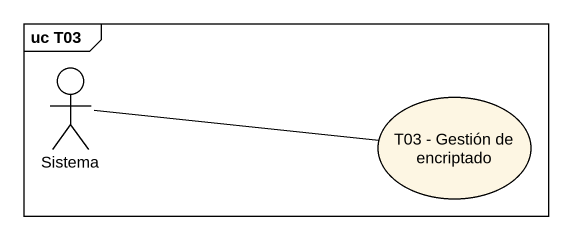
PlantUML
@startuml
mainframe uc T03
actor Sistema
usecase "T03 - Gestión de encriptado" as T03_Gestión_de_encriptado
Sistema -right- T03_Gestión_de_encriptado
@enduml
